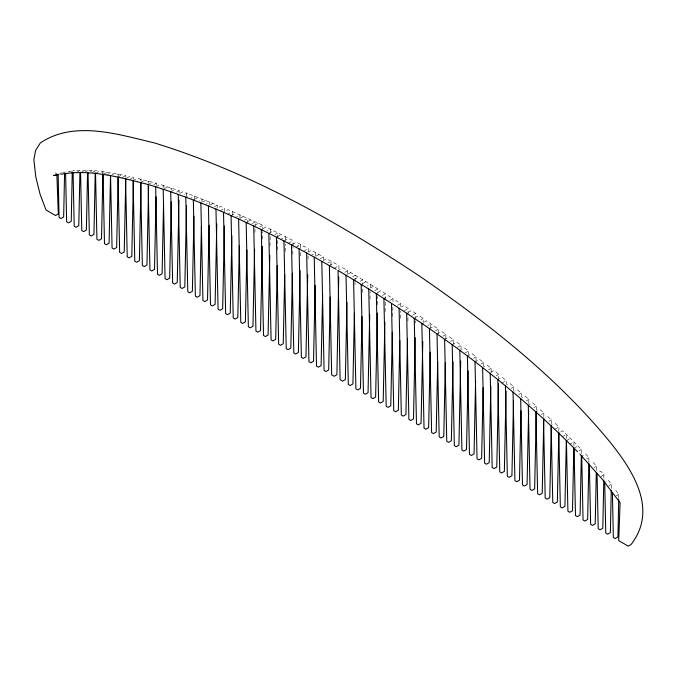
<?xml version="1.0" encoding="UTF-8"?>
<svg xmlns="http://www.w3.org/2000/svg" width="677" height="677" viewBox="0 0 677 677"><rect width="100%" height="100%" fill="white"/><g stroke="black" fill="none" stroke-linecap="round" stroke-linejoin="round"><path stroke-width="0.51" stroke-dasharray="3.38 2.54" d="M338.906 268.718L338.965 265.57L326.517 258.682L323.369 260.501M102.887 173.82L102.929 171.73L101.347 172.643M118.162 176.147L118.213 174.048L114.946 175.927M125.804 177.509L125.846 175.419L123.713 174.886L99.477 171.205L95.542 173.473M133.428 179.43L133.471 177.323L129.73 176.384L125.575 178.787M141.053 181.318L141.095 179.227L136.872 181.664M148.669 183.23L148.72 181.131L144.446 183.594M156.294 185.32L156.336 183.222L137.296 178.279L133.936 180.217M163.902 187.808L163.952 185.71L161.346 187.216M171.518 190.296L171.56 188.206L168.937 189.721M179.126 192.81L179.177 190.702L159.992 184.415L156.531 186.412M186.717 196.355L186.784 193.19L184.119 194.739M194.324 199.309L194.384 196.144L190.804 198.209M201.924 202.279L201.991 199.131L199.292 200.688M209.523 205.275L209.591 202.118L205.969 204.209M217.122 208.271L217.19 205.106L190.262 194.519L186.691 196.584M224.722 211.309L224.789 208.169L220.533 206.417L217.799 208M232.321 214.727L232.38 211.588L227.794 214.237M239.912 218.172L239.98 215.007L235.368 217.664M247.46 223.706L247.57 218.426L244.482 220.203M254.941 232.389L255.026 228.174M255.051 227.117L255.161 221.844L252.064 223.63M262.464 239.015L262.617 231.644M262.642 230.595L262.752 225.331L261.457 224.679L228.107 209.658L223.52 212.307M269.979 245.912L270.182 236.476M270.267 232.287L270.335 229.148L267.22 230.942M277.562 249.813L277.782 239.277M277.807 238.228L277.917 232.956L274.794 234.758M285.195 251.455L285.347 244.109M285.44 239.92L285.499 236.772L280.811 239.48M292.794 254.29L292.955 246.91M292.972 245.853L293.09 240.589L265.951 226.939L262.845 228.733M300.427 255.94L300.512 251.742M300.605 247.545L300.673 244.397L297.533 246.216M308.027 259.088L308.094 255.94M308.179 251.734L308.247 248.577L303.804 246.123L299.09 248.848M315.753 255.923L315.82 252.766L311.107 255.491M323.335 260.12L323.403 256.955L311.378 250.312L308.23 252.123M330.884 265.367L330.977 261.144L327.82 262.964M347.572 273.855L347.631 270.69L342.765 267.762L338.035 270.495M355.002 284.738L355.044 282.631M355.07 281.573L355.205 275.243L352.057 277.062M362.508 292.439L362.618 287.175M362.635 286.117L362.77 279.796L358.048 282.521M370.031 299.082L370.184 291.711M370.277 287.505L370.336 284.348L367.196 286.168M377.58 304.658L377.749 296.255M377.774 295.206L377.91 288.91L347.631 270.69L344.483 272.509M385.095 311.648L385.315 301.087M385.34 300.029L385.475 293.691L380.889 290.695L377.741 292.515M392.652 316.481L392.88 305.97M392.965 301.773L393.032 298.616L388.615 295.739L384.697 297.998M400.285 318.325L400.437 310.938M400.522 306.715L400.589 303.55L396.189 300.673L393.845 302.027M407.884 321.076L407.994 315.829M408.019 314.78L408.155 308.475L403.763 305.615L401.419 306.969M415.517 322.904L415.56 320.788M415.576 319.739L415.712 313.4L411.337 310.548L408.223 312.351M423.159 323.733L423.269 318.495L418.911 315.49L415.805 317.285M430.733 328.007L430.826 323.818L427.729 325.595M438.29 333.338L438.374 329.132L426.485 320.754L423.387 322.548M445.838 338.661L445.923 334.455L441.632 331.434L437.02 334.091M453.387 343.984L453.48 339.778L449.206 336.765L444.62 339.422M460.935 349.467L461.029 345.262L456.78 342.105L452.211 344.745M468.484 355.205L468.569 351.016L464.363 347.8L461.629 349.383M476.024 360.985L476.117 356.762L471.937 353.58L468.315 355.67M483.564 366.722L483.657 362.517L479.511 359.352L475.914 361.433M491.113 372.46L491.197 368.263L487.085 365.131L484.402 366.68M498.627 379.585L498.737 374.322L494.058 370.446L489.606 373.019M506.176 384.781L506.269 380.559L502.241 377.224L497.823 379.772M513.716 390.984L513.801 386.795L509.815 383.495L507.191 385.018M521.248 397.23L521.332 393.032L517.397 389.774L514.791 391.281M528.779 403.594L528.864 399.388L524.971 396.045L522.39 397.543M536.294 410.397L536.387 406.208L532.554 402.73L529.135 404.702M543.817 417.252L543.91 413.029L540.128 409.61L537.597 411.066M551.34 424.056L551.425 419.85L547.71 416.482L545.205 417.929M558.855 430.995L558.948 426.823L555.284 423.353L552.804 424.784M566.361 438.544L566.446 434.372L562.401 436.707M573.868 446.092L573.952 441.92L569.966 444.23M581.374 453.641L581.458 449.477L562.866 430.767L558.787 433.119M588.863 461.9L588.948 457.711L585.613 453.903L581.712 456.146M596.344 470.439L596.437 466.25L593.196 462.552L590.903 463.872M603.85 477.928L603.918 474.789L600.778 471.2L598.536 472.495M611.289 488.582L611.382 484.393L608.361 480.348L605.619 481.931M618.744 498.551L618.837 494.396L615.952 490.529L614.174 491.553M59.043 174.243L61.675 172.728M76.222 172.669L79.962 170.511M80.563 172.787L84.354 170.596M85.336 171.983L87.621 170.663M90.371 171.636L91.911 170.748M92.165 172.61L95.288 170.816M103.843 174.192L107.034 172.347M106.551 175.208L110.571 172.889M110.554 175.834L114.599 173.498M118.052 177.019L122.165 174.649M121.716 177.806L125.846 175.419M129.29 179.735L133.471 177.323M140.613 182.621L144.861 180.167M148.136 184.533L152.427 182.054M153.755 184.711L156.336 183.222M164.071 188.908L167.557 186.894M170.731 191.913L175.123 189.374M176.528 192.226L179.177 190.702M180.031 193.385L182.697 191.853L187.394 193.394L184.719 194.934M194.24 199.563L197.828 197.498M202.694 202.034L205.402 200.468M210.242 205.013L212.967 203.439M214.457 206.68L217.19 205.106M220.22 210.809L224.789 208.169M231.077 215.726L235.672 213.069M240.166 218.256L243.246 216.479M247.723 221.667L250.812 219.89M255.28 225.086L258.386 223.292M259.646 227.125L262.752 225.331M268.845 233.447L273.525 230.747M277.189 236.806L281.09 234.555M283.968 241.071L288.664 238.363M288.385 243.297L293.09 240.589M292.312 244.431L296.238 242.171L300.825 244.482L296.111 247.198M303.533 251.302L308.247 248.577M315.804 256.312L318.952 254.493M320.246 258.775L323.403 256.955M329.369 265.596L334.091 262.871M334.235 268.304L338.965 265.57M347.597 274.38L350.754 272.56M354.393 279.389L358.328 277.121M362.754 283.494L365.893 281.674M370.327 288.047L373.467 286.236M374.762 290.721L377.91 288.91M382.336 295.502L385.475 293.691M389.901 300.427L393.032 298.616M397.467 305.352L400.589 303.55M404.254 310.726L408.155 308.475M412.606 315.203L415.712 313.4M420.942 319.832L423.269 318.495M429.43 328.768L434.059 326.094M435.294 330.909L438.374 329.132M442.86 336.224L445.923 334.455M450.425 341.538L453.48 339.778M457.381 347.369L461.029 345.262M464.938 353.106L468.569 351.016M473.409 358.328L476.117 356.762M480.966 364.074L483.657 362.517M488.523 369.811L491.197 368.263M496.08 375.853L498.737 374.322M501.877 383.097L506.269 380.559M511.186 388.31L513.801 386.795M518.743 394.53L521.332 393.032M526.291 400.877L528.864 399.388M533.84 407.681L536.387 406.208M541.388 414.485L543.91 413.029M548.937 421.289L551.425 419.85M554.835 429.193L558.948 426.823M566.429 440.719L570.449 438.391M574.071 448.309L578.031 446.025M579.097 450.84L581.458 449.477M586.629 459.048L588.948 457.711M594.161 467.562L596.437 466.25M600.948 476.498L603.918 474.789M608.674 485.959L611.382 484.393M616.205 495.919L618.837 494.396M68.673 171.882L71.711 171.146M72.727 170.9L74.758 170.409M62.648 172.55L69.232 171.391M76.789 170.452L97.158 170.849M56.064 173.143L55.548 172.889M56.665 173.507L55.768 173.007"/><path stroke-width="1.02" d="M338.745 277.113L336.901 374.703L334.176 376.277L331.662 374.83L329.369 265.596C272.171 233.201 212.603 204.31 149.659 184.923C120.963 177.628 90.811 168.818 61.048 174.26M64.577 173.253L63.655 216.945L60.93 218.519L59.068 217.444L58.163 174.751L53.449 175.563L58.527 174.336M72.27 171.899L71.229 221.32L68.495 222.894L66.634 221.819L65.618 173.473M79.92 172.593L78.794 225.686L76.069 227.26L74.208 226.186L73.082 172.593M87.578 172.745L86.368 230.062L83.643 231.636L81.782 230.561L80.563 172.787M95.237 172.897L93.942 234.437L91.217 236.011L89.356 234.936L88.052 172.974M102.887 173.82L101.516 238.803L98.791 240.377L96.921 239.303L95.542 173.473M110.503 176.037L109.09 243.178L106.357 244.752L104.495 243.678L103.048 174.658M118.145 177.196L116.656 247.545L113.931 249.119L112.069 248.044L110.554 175.834M125.778 178.559L124.23 251.92L121.505 253.494L119.643 252.419L118.052 177.019M133.403 180.48L131.803 256.295L129.079 257.869L127.217 256.795L125.575 178.787M141.028 182.358L139.377 260.662L136.652 262.236L134.782 261.161L133.09 180.7M148.61 186.378L146.951 265.037L144.218 266.611L142.356 265.536L140.613 182.621M156.048 196.88L154.517 269.404L151.792 270.978L149.93 269.903L148.136 184.533M163.572 203.532L162.091 273.779L159.366 275.353L157.504 274.278L155.668 186.911M171.273 201.805L169.665 278.154L166.94 279.728L165.078 278.653L163.199 189.416M178.973 200.197L177.239 282.521L174.505 284.095L172.643 283.02L170.731 191.913M186.522 205.825L184.813 286.896L182.079 288.47L180.217 287.395L178.263 194.409M193.96 216.225L192.378 291.262L189.653 292.845L187.791 291.762L185.803 197.1M201.416 226.406L199.952 295.637L197.227 297.211L195.365 296.137L193.343 200.087M209.1 225.272L207.526 300.013L204.801 301.587L202.939 300.512L200.883 203.075M216.792 224.112L215.1 304.379L212.366 305.953L210.505 304.878L208.431 206.062M224.417 225.983L222.665 308.754L219.94 310.328L218.079 309.254L215.971 209.049M231.872 235.664L230.239 313.121L227.514 314.703L225.653 313.62L223.52 212.307M239.328 245.649L237.813 317.496L235.088 319.07L233.227 317.995L231.077 215.726M246.902 250.092L245.387 321.871L242.662 323.445L240.792 322.37L238.626 219.145M254.586 249.263L252.961 326.238L250.228 327.812L248.366 326.737L246.174 222.564M262.304 246.386L260.527 330.613L257.802 332.187L255.94 331.112L253.731 225.983M269.784 255.339L268.1 334.98L265.376 336.562L263.514 335.479L261.288 229.63M277.231 265.612L275.674 339.355L272.949 340.929L271.088 339.854L268.845 233.447M284.704 274.523L283.248 343.73L280.523 345.304L278.653 344.229L276.411 237.263M292.396 273.263L290.822 348.096L288.089 349.67L286.227 348.596L283.968 241.071M300.114 270.631L298.388 352.472L295.663 354.046L293.801 352.971L291.525 244.888M307.697 274.854L305.962 356.838L303.237 358.421L301.375 357.338L299.09 248.848M315.135 285.406L313.536 361.213L310.811 362.787L308.949 361.713L306.664 253.037M322.599 294.927L321.11 365.588L318.376 367.162L316.514 366.088L314.23 257.218M330.215 297.059L328.683 369.955L325.95 371.529L324.088 370.454L321.795 261.407M346.962 302.399L345.338 379.577L342.613 381.151L340.099 379.695L338.035 270.495L342.909 273.415C427.542 323.555 508.503 381.312 577.523 451.745M354.401 313.239L352.912 383.944L350.187 385.518L348.317 384.443L346.023 275.294M361.992 316.675L360.486 388.319L357.752 389.893L355.89 388.818L353.597 279.846M369.693 314.856L368.051 392.694L365.326 394.268L363.464 393.193L361.179 284.399M377.402 313.062L375.625 397.06L372.9 398.635L371.038 397.56L368.753 288.961M384.866 322.21L383.199 401.436L380.474 403.01L378.612 401.935L376.327 293.522M392.322 332.246L390.773 405.802L388.048 407.376L386.178 406.302L383.91 298.455M399.811 340.497L398.347 410.177L395.613 411.751L393.752 410.677L391.501 303.381M407.512 338.932L405.912 414.552L403.187 416.127L401.326 415.052L399.083 308.314M415.204 337.671L413.486 418.919L410.761 420.493L408.9 419.418L406.665 313.248M422.786 341.546L421.06 423.294L418.335 424.868L416.473 423.794L414.248 318.182M430.225 352.133L428.634 427.661L425.901 429.235L424.039 428.16L421.839 323.437M437.689 361.687L436.208 432.036L433.475 433.61L431.613 432.535L429.43 328.768M445.331 362.838L443.773 436.411L441.049 437.985L439.187 436.91L437.02 334.091M453.015 361.873L451.347 440.778L448.623 442.352L446.761 441.277L444.62 339.422M460.698 361.036L458.921 445.153L456.196 446.727L454.335 445.652L452.211 344.745M468.154 370.928L466.495 449.52L463.762 451.094L461.9 450.019L459.81 350.432M475.601 381.049L474.061 453.895L471.336 455.469L469.474 454.394L467.409 356.195M483.124 387.769L481.635 458.27L478.91 459.844L477.048 458.769L475.009 361.95M490.825 386.093L489.209 462.636L486.484 464.21L484.622 463.136L482.616 367.713M498.534 383.8L496.783 467.012L494.058 468.586L492.187 467.511L490.216 373.518M506.049 391.12L504.357 471.378L501.623 472.952L499.761 471.877L497.823 379.772M513.513 400.403L511.922 475.753L509.197 477.327L507.335 476.253L505.44 386.025M520.96 410.871L519.496 480.128L516.771 481.702L514.909 480.628L513.048 392.279M528.619 410.947L527.07 484.495L524.345 486.069L522.483 484.994L520.664 398.533M536.277 411.447L534.644 488.87L531.919 490.444L530.049 489.369L528.28 405.201M543.792 418.31L542.218 493.237L539.484 494.819L537.623 493.736L535.905 412.048M551.315 425.105L549.783 497.612L547.058 499.186L545.197 498.111L543.529 418.894M558.838 432.036L557.357 501.987L554.632 503.561L552.77 502.486L551.154 425.74M566.319 440.634L564.931 506.354L562.206 507.928L560.344 506.853L558.787 433.119M573.825 448.174L572.505 510.729L569.772 512.303L567.91 511.228L566.429 440.719M581.331 455.723L580.079 515.095L577.346 516.678L575.484 515.595L574.071 448.309M588.838 462.941L587.644 519.471L584.92 521.045L583.058 519.97L581.712 456.146M596.302 472.529L595.218 523.846L592.493 525.42L590.632 524.345L589.379 464.761M603.808 480.027L602.792 528.212L600.067 529.786L598.206 528.712L597.038 473.367M611.246 490.681L610.366 532.587L607.633 534.161L605.771 533.087L604.713 482.456M618.727 499.592L617.932 536.954L615.207 538.537L613.345 537.453L612.406 492.577M336.139 269.344L329.369 265.596M579.842 454.047L602.242 479.206L620.107 502.715L618.693 540.618L628.273 546.144L630.998 544.57C659.525 507.962 630.541 466.927 606.287 437.528C553.363 374.508 487.999 323.344 420.561 276.775C337.721 221.734 249.754 172.339 154.322 142.889C118.086 134.401 74.182 120.091 40.324 142.982L35.619 150.37L33.85 159.704L35.873 177.281L40.045 194.113L46.002 209.972L55.582 215.506L58.307 213.932L56.868 174.598"/></g></svg>
